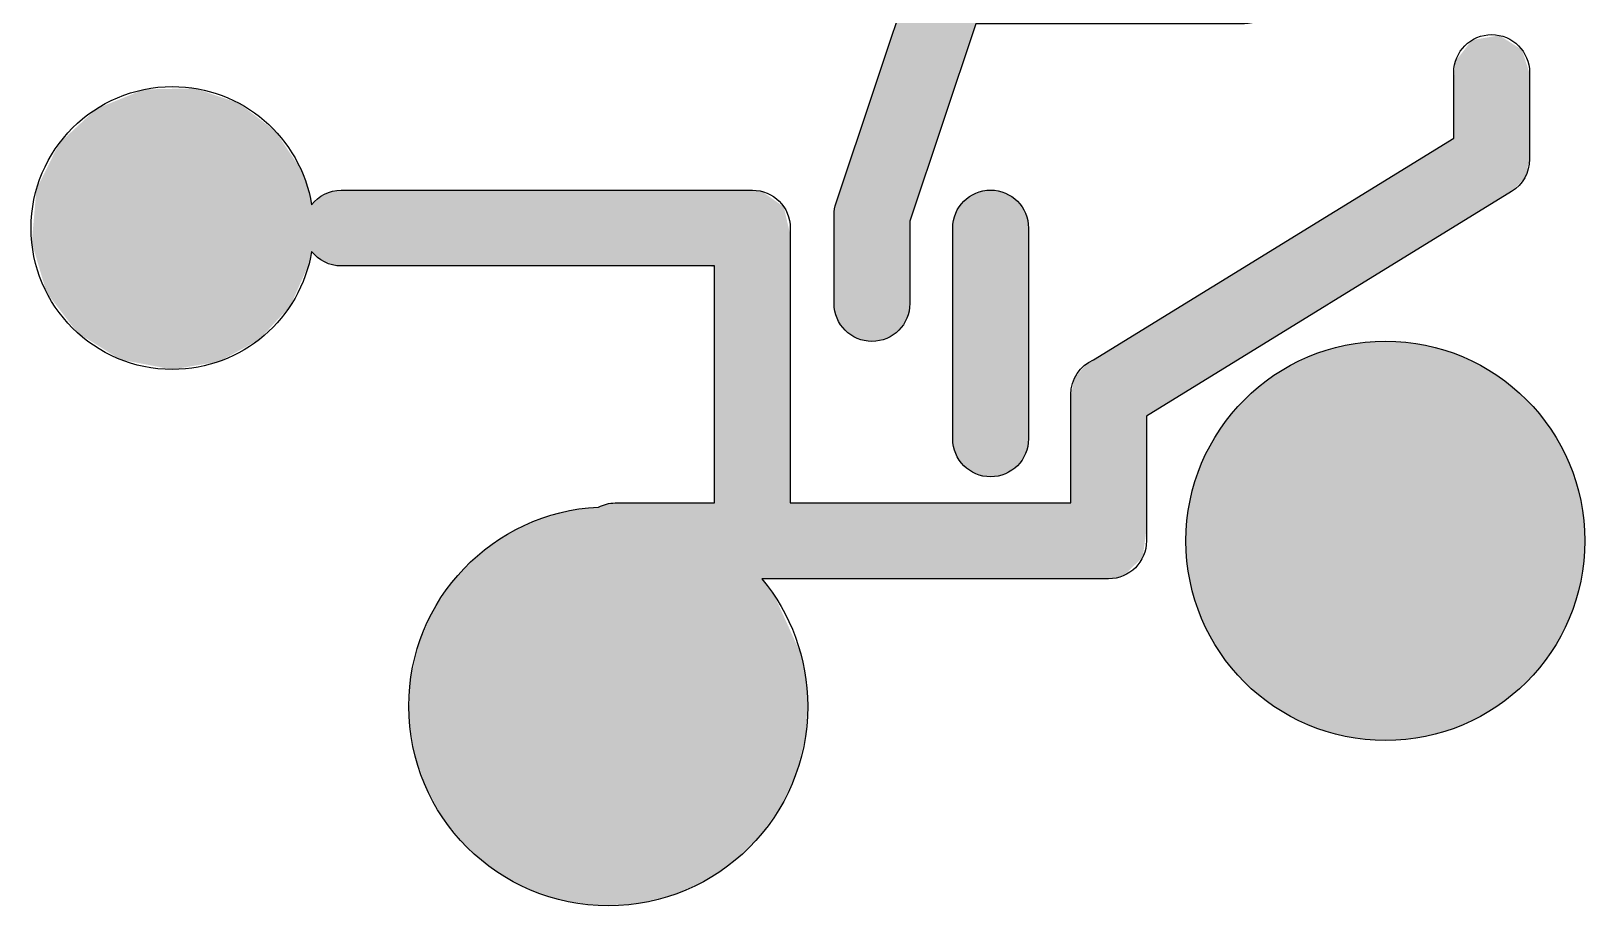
# Model space of a CAD drawing. Extents: x 127.6 to 169.6, y -127.5 to -82.3.
# Drawn here: x 128.6 to 169.62, y -127.47 to -104.39 of the extents above; entities that cross this region are included whole.
import ezdxf

# ---------------------------------------------------------------- set-up
doc = ezdxf.new("R2010")
doc.units = 0
doc.layers.add('LAYER_1', color=7, linetype='CONTINUOUS')

# ---------------------------------------------------------------- blocks, each defined once
blk = doc.blocks.new('*U2')
at = {"layer": 'LAYER_1', "color": 40}
for points in [[(163.294, -122.998), (162.789, -112.809), (163.294, -112.679)], [(163.817, -123.077), (163.294, -112.679), (163.817, -112.599)], [(163.294, -122.998), (163.294, -112.679), (163.817, -123.077)], [(164.355, -123.105), (163.817, -112.599), (164.355, -112.572)], [(163.817, -123.077), (163.817, -112.599), (164.355, -123.105)], [(164.355, -123.105), (164.355, -112.572), (164.894, -123.077)], [(164.894, -123.077), (164.355, -112.572), (164.894, -112.599)], [(164.894, -123.077), (164.894, -112.599), (165.416, -122.998)], [(165.416, -122.998), (164.894, -112.599), (165.416, -112.679)], [(165.416, -122.998), (165.416, -112.679), (165.921, -122.868)], [(165.921, -122.868), (165.416, -112.679), (165.921, -112.809)], [(161.845, -122.469), (161.411, -113.472), (161.845, -113.208)], [(162.305, -122.691), (161.845, -113.208), (162.305, -112.986)], [(161.845, -122.469), (161.845, -113.208), (162.305, -122.691)], [(162.789, -122.868), (162.305, -112.986), (162.789, -112.809)], [(162.305, -122.691), (162.305, -112.986), (162.789, -122.868)], [(162.789, -122.868), (162.789, -112.809), (163.294, -122.998)], [(165.921, -122.868), (165.921, -112.809), (166.405, -122.691)], [(166.405, -122.691), (165.921, -112.809), (166.405, -112.986)], [(166.405, -122.691), (166.405, -112.986), (166.865, -122.469)], [(166.865, -122.469), (166.405, -112.986), (166.865, -113.208)], [(166.865, -122.469), (166.865, -113.208), (167.3, -122.205)], [(167.3, -122.205), (166.865, -113.208), (167.3, -113.472)], [(161.411, -122.205), (161.005, -113.775), (161.411, -113.472)], [(161.411, -122.205), (161.411, -113.472), (161.845, -122.469)], [(167.3, -122.205), (167.3, -113.472), (167.705, -121.902)], [(167.705, -121.902), (167.3, -113.472), (167.705, -113.775)], [(161.005, -121.902), (160.631, -114.115), (161.005, -113.775)], [(161.005, -121.902), (161.005, -113.775), (161.411, -122.205)], [(167.705, -121.902), (167.705, -113.775), (168.079, -121.562)], [(168.079, -121.562), (167.705, -113.775), (168.079, -114.115)], [(160.631, -121.562), (160.291, -114.489), (160.631, -114.115)], [(160.631, -121.562), (160.631, -114.115), (161.005, -121.902)], [(168.079, -121.562), (168.079, -114.115), (168.419, -121.188)], [(168.419, -121.188), (168.079, -114.115), (168.419, -114.489)], [(160.291, -121.188), (159.988, -114.894), (160.291, -114.489)], [(160.291, -121.188), (160.291, -114.489), (160.631, -121.562)], [(168.419, -121.188), (168.419, -114.489), (168.722, -120.783)], [(168.722, -120.783), (168.419, -114.489), (168.722, -114.894)], [(159.988, -120.783), (159.724, -115.328), (159.988, -114.894)], [(159.988, -120.783), (159.988, -114.894), (160.291, -121.188)], [(168.722, -120.783), (168.722, -114.894), (168.986, -120.349)], [(168.986, -120.349), (168.722, -114.894), (168.986, -115.328)], [(159.724, -120.349), (159.503, -115.789), (159.724, -115.328)], [(159.724, -120.349), (159.724, -115.328), (159.988, -120.783)], [(168.986, -120.349), (168.986, -115.328), (169.207, -119.888)], [(169.207, -119.888), (168.986, -115.328), (169.207, -115.789)], [(159.503, -119.888), (159.326, -116.272), (159.503, -115.789)], [(159.503, -119.888), (159.503, -115.789), (159.724, -120.349)], [(169.207, -119.888), (169.207, -115.789), (169.385, -119.404)], [(169.385, -119.404), (169.207, -115.789), (169.385, -116.272)], [(159.326, -119.404), (159.196, -116.777), (159.326, -116.272)], [(159.326, -119.404), (159.326, -116.272), (159.503, -119.888)], [(169.385, -119.404), (169.385, -116.272), (169.514, -118.9)], [(169.514, -118.9), (169.385, -116.272), (169.514, -116.777)], [(159.196, -118.9), (159.116, -117.3), (159.196, -116.777)], [(159.196, -118.9), (159.196, -116.777), (159.326, -119.404)], [(169.514, -118.9), (169.514, -116.777), (169.594, -118.377)], [(169.594, -118.377), (169.514, -116.777), (169.594, -117.3)], [(159.116, -118.377), (159.089, -117.838), (159.116, -117.3)], [(159.116, -118.377), (159.116, -117.3), (159.196, -118.9)], [(169.594, -118.377), (169.594, -117.3), (169.621, -117.838)]]:
    blk.add_solid(points, dxfattribs=at)
blk = doc.blocks.new('*U4')
at = {"layer": 'LAYER_1', "color": 40}
for points in [[(153.464, -104.422), (153.333, -96.831), (153.464, -96.752)], [(153.517, -104.263), (153.464, -96.752), (153.517, -96.721)], [(153.464, -104.422), (153.464, -96.752), (153.517, -104.263)], [(153.533, -104.217), (153.517, -96.721), (153.533, -96.717)], [(153.517, -104.263), (153.517, -96.721), (153.533, -104.217)], [(153.6, -104.198), (153.533, -96.717), (153.6, -96.699)], [(153.533, -104.217), (153.533, -96.717), (153.6, -104.198)], [(153.792, -104.198), (153.6, -96.699), (153.792, -96.649)], [(153.6, -104.198), (153.6, -96.699), (153.792, -104.198)], [(153.792, -104.198), (153.792, -96.649), (153.941, -104.198)], [(153.941, -104.198), (153.792, -96.649), (153.941, -96.653)], [(153.941, -104.198), (153.941, -96.653), (154.084, -104.198)], [(154.084, -104.198), (153.941, -96.653), (154.084, -96.658)], [(154.084, -104.198), (154.084, -96.658), (154.209, -104.198)], [(154.209, -104.198), (154.084, -96.658), (154.209, -96.699)], [(154.209, -102.194), (154.209, -96.699), (154.232, -102.125)], [(154.232, -102.125), (154.209, -96.699), (154.232, -96.707)], [(154.232, -102.125), (154.232, -96.707), (154.269, -102.016)], [(154.269, -102.016), (154.232, -96.707), (154.269, -96.719)], [(154.269, -102.016), (154.269, -96.719), (154.345, -101.788)], [(154.345, -101.788), (154.269, -96.719), (154.345, -96.744)], [(154.345, -101.788), (154.345, -96.744), (154.351, -101.77)], [(154.351, -101.77), (154.345, -96.744), (154.351, -96.746)], [(154.351, -101.77), (154.351, -96.746), (154.525, -101.249)], [(154.525, -101.249), (154.351, -96.746), (154.525, -96.865)], [(160.254, -104.198), (160.015, -96.855), (160.254, -96.716)], [(160.271, -104.198), (160.254, -96.716), (160.271, -96.712)], [(160.254, -104.198), (160.254, -96.716), (160.271, -104.198)], [(160.53, -104.198), (160.271, -96.712), (160.53, -96.647)], [(160.271, -104.198), (160.271, -96.712), (160.53, -104.198)], [(160.587, -104.198), (160.53, -96.647), (160.587, -96.645)], [(160.53, -104.198), (160.53, -96.647), (160.587, -104.198)], [(160.647, -104.193), (160.587, -96.645), (160.647, -96.642)], [(160.587, -104.198), (160.587, -96.645), (160.647, -104.193)], [(160.647, -104.193), (160.647, -96.642), (160.846, -104.175)], [(160.846, -104.175), (160.647, -96.642), (160.846, -96.642)], [(160.846, -104.175), (160.846, -96.642), (160.88, -104.163)], [(160.88, -104.163), (160.846, -96.642), (160.88, -96.642)], [(160.88, -104.163), (160.88, -96.642), (161.109, -104.077)], [(161.109, -104.077), (160.88, -96.642), (161.109, -96.642)], [(161.109, -104.077), (161.109, -96.642), (161.331, -103.914)], [(161.331, -103.914), (161.109, -96.642), (161.331, -96.642)], [(161.331, -103.914), (161.331, -96.642), (161.356, -103.882)], [(161.356, -103.882), (161.331, -96.642), (161.356, -96.642)], [(161.356, -103.882), (161.356, -96.642), (161.5, -103.696)], [(161.5, -103.696), (161.356, -96.642), (161.5, -96.642)], [(161.5, -103.696), (161.5, -96.642), (161.604, -103.436)], [(161.604, -103.436), (161.5, -96.642), (161.604, -96.642)], [(161.604, -103.436), (161.604, -96.642), (161.632, -103.185)], [(161.632, -103.185), (161.604, -96.642), (161.632, -96.642)], [(161.632, -98.706), (161.632, -96.642), (161.639, -98.642)], [(161.639, -98.642), (161.632, -96.642), (161.639, -96.642)], [(161.639, -98.642), (161.639, -96.642), (161.816, -98.642)], [(161.816, -98.642), (161.639, -96.642), (161.816, -96.642)], [(161.816, -98.642), (161.816, -96.642), (162.016, -98.642)], [(162.016, -98.642), (161.816, -96.642), (162.016, -96.642)], [(162.016, -98.642), (162.016, -96.642), (162.203, -98.642)], [(162.203, -98.642), (162.016, -96.642), (162.203, -96.642)], [(162.203, -98.642), (162.203, -96.642), (162.751, -98.642)], [(162.751, -98.642), (162.203, -96.642), (162.751, -96.642)], [(162.751, -98.642), (162.751, -96.642), (163.666, -98.642)], [(163.666, -98.642), (162.751, -96.642), (163.666, -96.642)], [(163.666, -98.642), (163.666, -96.642), (164.137, -98.642)], [(164.137, -98.642), (163.666, -96.642), (164.137, -96.642)], [(164.137, -98.642), (164.137, -96.642), (165.375, -98.642)], [(165.375, -98.642), (164.137, -96.642), (165.375, -96.642)], [(165.375, -98.642), (165.375, -96.642), (165.59, -98.642)], [(165.59, -98.642), (165.375, -96.642), (165.59, -96.642)], [(165.59, -98.642), (165.59, -96.642), (166.11, -98.642)], [(166.11, -98.642), (165.59, -96.642), (166.11, -96.642)], [(166.11, -98.642), (166.11, -96.642), (166.221, -98.642)], [(166.221, -98.642), (166.11, -96.642), (166.221, -96.642)], [(166.221, -98.642), (166.221, -96.642), (166.689, -98.642)], [(166.689, -98.642), (166.221, -96.642), (166.689, -96.642)], [(166.689, -98.642), (166.689, -96.642), (166.725, -98.642)], [(166.725, -98.642), (166.689, -96.642), (166.725, -96.642)], [(166.725, -98.642), (166.725, -96.642), (167.053, -98.642)], [(167.053, -98.642), (166.725, -96.642), (167.053, -96.642)], [(167.053, -98.642), (167.053, -96.642), (167.056, -98.642)], [(167.056, -98.642), (167.053, -96.642), (167.056, -96.642)], [(167.056, -98.642), (167.056, -96.642), (167.172, -98.642)], [(167.172, -98.642), (167.056, -96.642), (167.172, -96.642)], [(167.172, -98.642), (167.172, -96.642), (167.185, -98.64)], [(167.185, -98.64), (167.172, -96.642), (167.185, -96.642)], [(167.185, -98.64), (167.185, -96.642), (167.456, -98.597)], [(167.456, -98.597), (167.185, -96.642), (167.456, -96.689)], [(167.456, -98.597), (167.456, -96.689), (167.468, -98.591)], [(167.468, -98.591), (167.456, -96.689), (167.468, -96.691)], [(167.468, -98.591), (167.468, -96.691), (167.708, -98.478)], [(167.708, -98.478), (167.468, -96.691), (167.708, -96.808)], [(167.708, -98.478), (167.708, -96.808), (167.718, -98.469)], [(167.718, -98.469), (167.708, -96.808), (167.718, -96.813)], [(153.091, -105.538), (152.963, -97.31), (153.091, -97.063)], [(153.153, -105.353), (153.091, -97.063), (153.153, -96.998)], [(153.091, -105.538), (153.091, -97.063), (153.153, -105.353)], [(153.28, -104.973), (153.153, -96.998), (153.28, -96.863)], [(153.153, -105.353), (153.153, -96.998), (153.28, -104.973)], [(153.333, -104.816), (153.28, -96.863), (153.333, -96.831)], [(153.28, -104.973), (153.28, -96.863), (153.333, -104.816)], [(153.333, -104.816), (153.333, -96.831), (153.464, -104.422)], [(154.525, -101.249), (154.525, -96.865), (154.547, -101.184)], [(154.547, -101.184), (154.525, -96.865), (154.547, -96.88)], [(154.547, -101.184), (154.547, -96.88), (154.579, -101.089)], [(154.579, -101.089), (154.547, -96.88), (154.579, -96.902)], [(154.579, -101.089), (154.579, -96.902), (154.678, -100.792)], [(154.678, -100.792), (154.579, -96.902), (154.678, -97.021)], [(154.678, -100.792), (154.678, -97.021), (154.755, -100.561)], [(154.755, -100.561), (154.678, -97.021), (154.755, -97.113)], [(154.755, -100.561), (154.755, -97.113), (154.808, -100.402)], [(154.808, -100.402), (154.755, -97.113), (154.808, -97.233)], [(159.824, -104.198), (159.705, -97.276), (159.824, -97.053)], [(160.015, -104.198), (159.824, -97.053), (160.015, -96.855)], [(159.824, -104.198), (159.824, -97.053), (160.015, -104.198)], [(160.015, -104.198), (160.015, -96.855), (160.254, -104.198)], [(167.718, -98.469), (167.718, -96.813), (167.915, -98.296)], [(167.915, -98.296), (167.718, -96.813), (167.915, -96.99)], [(167.915, -98.296), (167.915, -96.99), (167.923, -98.284)], [(167.923, -98.284), (167.915, -96.99), (167.923, -96.997)], [(167.923, -98.284), (167.923, -96.997), (168.065, -98.064)], [(168.065, -98.064), (167.923, -96.997), (168.065, -97.222)], [(152.908, -106.085), (152.907, -97.769), (152.908, -97.59)], [(152.963, -105.92), (152.908, -97.59), (152.963, -97.31)], [(152.908, -106.085), (152.908, -97.59), (152.963, -105.92)], [(152.963, -105.92), (152.963, -97.31), (153.091, -105.538)], [(154.808, -100.402), (154.808, -97.233), (154.845, -100.294)], [(154.845, -100.294), (154.808, -97.233), (154.845, -97.315)], [(154.845, -100.294), (154.845, -97.315), (154.857, -100.258)], [(154.857, -100.258), (154.845, -97.315), (154.857, -97.341)], [(154.857, -100.258), (154.857, -97.341), (154.869, -100.213)], [(154.869, -100.213), (154.857, -97.341), (154.869, -97.368)], [(154.869, -100.213), (154.869, -97.368), (154.886, -100.146)], [(154.886, -100.146), (154.869, -97.368), (154.886, -97.595)], [(154.886, -100.146), (154.886, -97.595), (154.906, -99.889)], [(154.906, -99.889), (154.886, -97.595), (154.906, -97.855)], [(159.634, -104.198), (159.632, -97.676), (159.634, -97.578)], [(159.693, -104.198), (159.634, -97.578), (159.693, -97.298)], [(159.634, -104.198), (159.634, -97.578), (159.693, -104.198)], [(159.705, -104.198), (159.693, -97.298), (159.705, -97.276)], [(159.693, -104.198), (159.693, -97.298), (159.705, -104.198)], [(159.705, -104.198), (159.705, -97.276), (159.824, -104.198)], [(168.065, -98.064), (168.065, -97.222), (168.07, -98.048)], [(168.07, -98.048), (168.065, -97.222), (168.07, -97.23)], [(168.07, -98.048), (168.07, -97.23), (168.147, -97.794)], [(168.147, -97.794), (168.07, -97.23), (168.147, -97.496)], [(168.147, -97.794), (168.147, -97.496), (168.149, -97.502)], [(152.907, -106.089), (152.907, -97.769), (152.908, -106.085)], [(159.632, -104.198), (159.632, -97.676), (159.634, -104.198)], [(152.907, -106.089), (152.887, -99.842), (152.907, -99.68)], [(152.834, -106.306), (152.751, -100.249), (152.834, -100)], [(152.887, -106.148), (152.834, -100), (152.887, -99.842)], [(152.834, -106.306), (152.834, -100), (152.887, -106.148)], [(152.887, -106.148), (152.887, -99.842), (152.907, -106.089)], [(152.71, -106.678), (152.641, -100.578), (152.71, -100.372)], [(152.751, -106.555), (152.71, -100.372), (152.751, -100.249)], [(152.71, -106.678), (152.71, -100.372), (152.751, -106.555)], [(152.751, -106.555), (152.751, -100.249), (152.834, -106.306)], [(152.641, -106.884), (152.507, -100.978), (152.641, -100.578)], [(152.641, -106.884), (152.641, -100.578), (152.71, -106.678)], [(152.507, -107.284), (152.256, -101.729), (152.507, -100.978)], [(152.507, -107.284), (152.507, -100.978), (152.641, -106.884)], [(152.256, -108.035), (152.182, -101.949), (152.256, -101.729)], [(152.256, -108.035), (152.256, -101.729), (152.507, -107.284)], [(152.182, -108.255), (152.063, -102.306), (152.182, -101.949)], [(152.182, -108.255), (152.182, -101.949), (152.256, -108.035)], [(152.063, -108.612), (151.913, -102.755), (152.063, -102.306)], [(152.063, -108.612), (152.063, -102.306), (152.182, -108.255)], [(154.209, -104.198), (154.209, -102.194), (154.232, -104.198)], [(154.232, -104.198), (154.209, -102.194), (154.232, -102.196)], [(154.232, -104.198), (154.232, -102.196), (154.269, -104.198)], [(154.269, -104.198), (154.232, -102.196), (154.269, -102.198)], [(154.269, -104.198), (154.269, -102.198), (154.345, -104.198)], [(154.345, -104.198), (154.269, -102.198), (154.345, -102.198)], [(154.345, -104.198), (154.345, -102.198), (154.351, -104.198)], [(154.351, -104.198), (154.345, -102.198), (154.351, -102.198)], [(154.351, -104.198), (154.351, -102.198), (154.525, -104.198)], [(154.525, -104.198), (154.351, -102.198), (154.525, -102.198)], [(154.525, -104.198), (154.525, -102.198), (154.547, -104.198)], [(154.547, -104.198), (154.525, -102.198), (154.547, -102.198)], [(154.547, -104.198), (154.547, -102.198), (154.579, -104.198)], [(154.579, -104.198), (154.547, -102.198), (154.579, -102.198)], [(154.579, -104.198), (154.579, -102.198), (154.678, -104.198)], [(154.678, -104.198), (154.579, -102.198), (154.678, -102.198)], [(154.678, -104.198), (154.678, -102.198), (154.755, -104.198)], [(154.755, -104.198), (154.678, -102.198), (154.755, -102.198)], [(154.755, -104.198), (154.755, -102.198), (154.808, -104.198)], [(154.808, -104.198), (154.755, -102.198), (154.808, -102.198)], [(154.808, -104.198), (154.808, -102.198), (154.845, -104.198)], [(154.845, -104.198), (154.808, -102.198), (154.845, -102.198)], [(154.845, -104.198), (154.845, -102.198), (154.857, -104.198)], [(154.857, -104.198), (154.845, -102.198), (154.857, -102.198)], [(154.857, -104.198), (154.857, -102.198), (154.869, -104.198)], [(154.869, -104.198), (154.857, -102.198), (154.869, -102.198)], [(154.869, -104.198), (154.869, -102.198), (154.886, -104.198)], [(154.886, -104.198), (154.869, -102.198), (154.886, -102.198)], [(154.886, -104.198), (154.886, -102.198), (154.906, -104.198)], [(154.906, -104.198), (154.886, -102.198), (154.906, -102.198)], [(154.906, -104.198), (154.906, -102.198), (155.008, -104.198)], [(155.008, -104.198), (154.906, -102.198), (155.008, -102.198)], [(155.008, -104.198), (155.008, -102.198), (155.292, -104.198)], [(155.292, -104.198), (155.008, -102.198), (155.292, -102.198)], [(155.292, -104.198), (155.292, -102.198), (155.605, -104.198)], [(155.605, -104.198), (155.292, -102.198), (155.605, -102.198)], [(155.605, -104.198), (155.605, -102.198), (156.18, -104.198)], [(156.18, -104.198), (155.605, -102.198), (156.18, -102.198)], [(156.18, -104.198), (156.18, -102.198), (156.29, -104.198)], [(156.29, -104.198), (156.18, -102.198), (156.29, -102.198)], [(156.29, -104.198), (156.29, -102.198), (157.735, -104.198)], [(157.735, -104.198), (156.29, -102.198), (157.735, -102.198)], [(157.735, -104.198), (157.735, -102.198), (158.072, -104.198)], [(158.072, -104.198), (157.735, -102.198), (158.072, -102.198)], [(158.072, -104.198), (158.072, -102.198), (158.402, -104.198)], [(158.402, -104.198), (158.072, -102.198), (158.402, -102.198)], [(158.402, -104.198), (158.402, -102.198), (158.951, -104.198)], [(158.951, -104.198), (158.402, -102.198), (158.951, -102.198)], [(158.951, -104.198), (158.951, -102.198), (158.967, -104.198)], [(158.967, -104.198), (158.951, -102.198), (158.967, -102.198)], [(158.967, -104.198), (158.967, -102.198), (159.385, -104.198)], [(159.385, -104.198), (158.967, -102.198), (159.385, -102.198)], [(159.385, -104.198), (159.385, -102.198), (159.608, -104.198)], [(159.608, -104.198), (159.385, -102.198), (159.608, -102.198)], [(159.632, -104.198), (159.608, -102.198), (159.632, -102.164)], [(159.608, -104.198), (159.608, -102.198), (159.632, -104.198)], [(151.913, -109.061), (151.821, -103.03), (151.913, -102.755)], [(151.913, -109.061), (151.913, -102.755), (152.063, -108.612)], [(151.785, -111.741), (151.7, -103.391), (151.785, -103.137)], [(151.798, -111.596), (151.785, -103.137), (151.798, -103.097)], [(151.785, -111.741), (151.785, -103.137), (151.798, -111.596)], [(151.799, -111.539), (151.798, -103.097), (151.799, -103.096)], [(151.798, -111.596), (151.798, -103.097), (151.799, -111.539)], [(151.803, -109.391), (151.799, -103.096), (151.803, -103.083)], [(151.799, -109.406), (151.799, -103.096), (151.803, -109.391)], [(151.821, -109.336), (151.803, -103.083), (151.821, -103.03)], [(151.803, -109.391), (151.803, -103.083), (151.821, -109.336)], [(151.821, -109.336), (151.821, -103.03), (151.913, -109.061)], [(151.7, -112.01), (151.547, -103.849), (151.7, -103.391)], [(151.7, -112.01), (151.7, -103.391), (151.785, -111.741)], [(151.547, -112.24), (151.338, -104.475), (151.547, -103.849)], [(151.547, -112.24), (151.547, -103.849), (151.7, -112.01)], [(151.338, -112.419), (151.084, -105.232), (151.338, -104.475)], [(151.338, -112.419), (151.338, -104.475), (151.547, -112.24)], [(151.084, -112.535), (150.988, -105.519), (151.084, -105.232)], [(151.084, -112.535), (151.084, -105.232), (151.338, -112.419)], [(150.988, -112.549), (150.799, -106.086), (150.988, -105.519)], [(150.988, -112.549), (150.988, -105.519), (151.084, -112.535)], [(150.799, -112.577), (150.606, -106.663), (150.799, -106.086)], [(150.799, -112.577), (150.799, -106.086), (150.988, -112.549)], [(150.513, -112.535), (150.275, -107.652), (150.513, -106.94)], [(150.606, -112.549), (150.513, -106.94), (150.606, -106.663)], [(150.513, -112.535), (150.513, -106.94), (150.606, -112.549)], [(150.606, -112.549), (150.606, -106.663), (150.799, -112.577)], [(150.26, -112.419), (150.051, -108.324), (150.26, -107.698)], [(150.275, -112.426), (150.26, -107.698), (150.275, -107.652)], [(150.26, -112.419), (150.26, -107.698), (150.275, -112.426)], [(150.275, -112.426), (150.275, -107.652), (150.513, -112.535)], [(149.935, -112.067), (149.897, -108.782), (149.935, -108.668)], [(150.023, -112.199), (149.935, -108.668), (150.023, -108.405)], [(149.935, -112.067), (149.935, -108.668), (150.023, -112.199)], [(150.051, -112.24), (150.023, -108.405), (150.051, -108.324)], [(150.023, -112.199), (150.023, -108.405), (150.051, -112.24)], [(150.051, -112.24), (150.051, -108.324), (150.26, -112.419)], [(149.812, -111.741), (149.8, -109.189), (149.812, -109.116)], [(149.838, -111.823), (149.812, -109.116), (149.838, -108.961)], [(149.812, -111.741), (149.812, -109.116), (149.838, -111.823)], [(149.847, -111.85), (149.838, -108.961), (149.847, -108.933)], [(149.838, -111.823), (149.838, -108.961), (149.847, -111.85)], [(149.877, -111.945), (149.847, -108.933), (149.877, -108.843)], [(149.847, -111.85), (149.847, -108.933), (149.877, -111.945)], [(149.897, -112.01), (149.877, -108.843), (149.897, -108.782)], [(149.877, -111.945), (149.877, -108.843), (149.897, -112.01)], [(149.897, -112.01), (149.897, -108.782), (149.935, -112.067)], [(149.8, -111.608), (149.799, -109.235), (149.8, -109.189)], [(149.799, -111.596), (149.799, -109.243), (149.799, -109.235)], [(149.799, -111.596), (149.799, -109.235), (149.8, -111.608)], [(149.799, -111.536), (149.799, -109.243), (149.799, -111.596)], [(149.8, -111.608), (149.8, -109.189), (149.812, -111.741)]]:
    blk.add_solid(points, dxfattribs=at)
blk = doc.blocks.new('*U5')
at = {"layer": 'LAYER_1', "color": 40}
for points in [[(153.542, -116.06), (153.455, -108.718), (153.542, -108.665)], [(153.73, -116.128), (153.542, -108.665), (153.73, -108.617)], [(153.542, -116.06), (153.542, -108.665), (153.73, -116.128)], [(153.829, -116.133), (153.73, -108.617), (153.829, -108.592)], [(153.73, -116.128), (153.73, -108.617), (153.829, -116.133)], [(153.829, -116.133), (153.829, -108.592), (154.034, -116.143)], [(154.034, -116.143), (153.829, -108.592), (154.034, -108.602)], [(154.034, -116.143), (154.034, -108.602), (154.133, -116.118)], [(154.133, -116.118), (154.034, -108.602), (154.133, -108.607)], [(154.133, -116.118), (154.133, -108.607), (154.321, -116.07)], [(154.321, -116.07), (154.133, -108.607), (154.321, -108.675)], [(154.321, -116.07), (154.321, -108.675), (154.408, -116.017)], [(154.408, -116.017), (154.321, -108.675), (154.408, -108.707)], [(153.102, -115.692), (153.052, -109.132), (153.102, -109.027)], [(153.224, -115.856), (153.102, -109.027), (153.224, -108.893)], [(153.102, -115.692), (153.102, -109.027), (153.224, -115.856)], [(153.295, -115.909), (153.224, -108.893), (153.295, -108.815)], [(153.224, -115.856), (153.224, -108.893), (153.295, -115.909)], [(153.455, -116.028), (153.295, -108.815), (153.455, -108.718)], [(153.295, -115.909), (153.295, -108.815), (153.455, -116.028)], [(153.455, -116.028), (153.455, -108.718), (153.542, -116.06)], [(154.408, -116.017), (154.408, -108.707), (154.567, -115.92)], [(154.567, -115.92), (154.408, -108.707), (154.567, -108.826)], [(154.567, -115.92), (154.567, -108.826), (154.638, -115.842)], [(154.638, -115.842), (154.567, -108.826), (154.638, -108.879)], [(154.638, -115.842), (154.638, -108.879), (154.761, -115.708)], [(154.761, -115.708), (154.638, -108.879), (154.761, -109.043)], [(154.761, -115.708), (154.761, -109.043), (154.811, -115.603)], [(154.811, -115.603), (154.761, -109.043), (154.811, -109.11)], [(154.811, -115.603), (154.811, -109.11), (154.886, -115.446)], [(154.886, -115.446), (154.811, -109.11), (154.886, -109.317)], [(152.952, -115.35), (152.933, -109.578), (152.952, -109.452)], [(152.976, -115.418), (152.952, -109.452), (152.976, -109.289)], [(152.952, -115.35), (152.952, -109.452), (152.976, -115.418)], [(153.052, -115.625), (152.976, -109.289), (153.052, -109.132)], [(152.976, -115.418), (152.976, -109.289), (153.052, -115.625)], [(153.052, -115.625), (153.052, -109.132), (153.102, -115.692)], [(154.886, -115.446), (154.886, -109.317), (154.911, -115.283)], [(154.911, -115.283), (154.886, -109.317), (154.911, -109.385)], [(154.911, -115.283), (154.911, -109.385), (154.93, -115.157)], [(154.93, -115.157), (154.911, -109.385), (154.93, -109.535)], [(152.933, -115.2), (152.931, -109.586), (152.933, -109.578)], [(152.931, -115.086), (152.931, -109.586), (152.933, -115.2)], [(152.933, -115.2), (152.933, -109.578), (152.952, -115.35)], [(154.93, -115.157), (154.93, -109.535), (154.931, -115.149)], [(154.931, -115.149), (154.93, -109.535), (154.931, -109.649)]]:
    blk.add_solid(points, dxfattribs=at)
blk = doc.blocks.new('*U7')
at = {"layer": 'LAYER_1', "color": 40}
for points in [[(166.926, -109.09), (166.64, -104.629), (166.926, -104.58)], [(167.34, -108.836), (166.926, -104.58), (167.34, -104.508)], [(166.926, -109.09), (166.926, -104.58), (167.34, -108.836)], [(167.36, -108.824), (167.34, -104.508), (167.36, -104.505)], [(167.34, -108.836), (167.34, -104.508), (167.36, -108.824)], [(167.36, -108.824), (167.36, -104.505), (167.599, -108.677)], [(167.599, -108.677), (167.36, -104.505), (167.599, -104.657)], [(166.64, -109.266), (166.204, -105.187), (166.64, -104.629)], [(166.64, -109.266), (166.64, -104.629), (166.926, -109.09)], [(167.599, -108.677), (167.599, -104.657), (167.737, -108.59)], [(167.737, -108.59), (167.599, -104.657), (167.737, -104.744)], [(167.737, -108.59), (167.737, -104.744), (167.96, -108.333)], [(167.96, -108.333), (167.737, -104.744), (167.96, -104.886)], [(167.96, -108.333), (167.96, -104.886), (168.047, -108.234)], [(168.047, -108.234), (167.96, -104.886), (168.047, -105.158)], [(166.204, -109.535), (166.159, -105.818), (166.204, -105.187)], [(166.204, -109.535), (166.204, -105.187), (166.64, -109.266)], [(168.047, -108.234), (168.047, -105.158), (168.159, -107.774)], [(168.159, -107.774), (168.047, -105.158), (168.159, -105.51)], [(166.159, -109.562), (166.159, -105.818), (166.204, -109.535)], [(130.963, -113.059), (130.32, -106.443), (130.963, -106.182)], [(131.579, -113.175), (130.963, -106.182), (131.579, -105.931)], [(130.963, -113.059), (130.963, -106.182), (131.579, -113.175)], [(132.331, -113.317), (131.579, -105.931), (132.331, -105.915)], [(131.579, -113.175), (131.579, -105.931), (132.331, -113.317)], [(132.926, -113.216), (132.331, -105.915), (132.926, -105.903)], [(132.331, -113.317), (132.331, -105.915), (132.926, -113.216)], [(132.926, -113.216), (132.926, -105.903), (133.567, -113.107)], [(133.567, -113.107), (132.926, -105.903), (133.567, -106.119)], [(133.567, -113.107), (133.567, -106.119), (134.089, -112.821)], [(134.089, -112.821), (133.567, -106.119), (134.089, -106.296)], [(130.32, -112.658), (129.822, -106.906), (130.32, -106.443)], [(130.32, -112.658), (130.32, -106.443), (130.963, -113.059)], [(134.089, -112.821), (134.089, -106.296), (134.628, -112.524)], [(134.628, -112.524), (134.089, -106.296), (134.628, -106.709)], [(129.822, -112.348), (129.341, -107.354), (129.822, -106.906)], [(129.822, -112.348), (129.822, -106.906), (130.32, -112.658)], [(134.628, -112.524), (134.628, -106.709), (135.043, -112.073)], [(135.043, -112.073), (134.628, -106.709), (135.043, -107.028)], [(135.043, -112.073), (135.043, -107.028), (135.442, -111.641)], [(135.442, -111.641), (135.043, -107.028), (135.442, -107.619)], [(129.341, -111.72), (129.008, -108.027), (129.341, -107.354)], [(129.341, -111.72), (129.341, -107.354), (129.822, -112.348)], [(165.884, -109.731), (165.732, -107.477), (165.884, -107.383)], [(166.108, -109.594), (165.884, -107.383), (166.108, -107.246)], [(165.884, -109.731), (165.884, -107.383), (166.108, -109.594)], [(166.159, -109.562), (166.108, -107.246), (166.159, -107.213)], [(166.108, -109.594), (166.108, -107.246), (166.159, -109.562)], [(135.442, -111.641), (135.442, -107.619), (135.717, -111.022)], [(135.717, -111.022), (135.442, -107.619), (135.717, -108.028)], [(165.732, -109.824), (164.992, -107.932), (165.732, -107.477)], [(165.732, -109.824), (165.732, -107.477), (165.884, -109.731)], [(129.008, -111.285), (128.741, -108.565), (129.008, -108.027)], [(129.008, -111.285), (129.008, -108.027), (129.341, -111.72)], [(135.717, -111.022), (135.717, -108.028), (135.927, -110.552)], [(135.927, -110.552), (135.717, -108.028), (135.927, -108.606)], [(164.992, -110.28), (164.204, -108.417), (164.992, -107.932)], [(164.992, -110.28), (164.992, -107.932), (165.732, -109.824)], [(128.741, -110.382), (128.619, -109.968), (128.741, -108.565)], [(128.741, -110.382), (128.741, -108.565), (129.008, -111.285)], [(135.927, -110.552), (135.927, -108.606), (135.937, -110.529)], [(135.937, -110.529), (135.927, -108.606), (135.937, -108.651)], [(135.937, -110.529), (135.937, -108.651), (135.996, -110.256)], [(135.996, -110.256), (135.937, -108.651), (135.996, -108.91)], [(136.559, -110.541), (136.274, -108.752), (136.559, -108.615)], [(136.672, -110.58), (136.559, -108.615), (136.672, -108.601)], [(136.559, -110.541), (136.559, -108.615), (136.672, -110.58)], [(136.775, -110.587), (136.672, -108.601), (136.775, -108.588)], [(136.672, -110.58), (136.672, -108.601), (136.775, -110.587)], [(136.775, -110.587), (136.775, -108.588), (136.782, -110.587)], [(136.782, -110.587), (136.775, -108.588), (136.782, -108.588)], [(136.782, -110.587), (136.782, -108.588), (136.848, -110.587)], [(136.848, -110.587), (136.782, -108.588), (136.848, -108.588)], [(136.848, -110.587), (136.848, -108.588), (136.863, -110.587)], [(136.863, -110.587), (136.848, -108.588), (136.863, -108.588)], [(136.863, -110.587), (136.863, -108.588), (137.103, -110.587)], [(137.103, -110.587), (136.863, -108.588), (137.103, -108.588)], [(137.103, -110.587), (137.103, -108.588), (137.117, -110.587)], [(137.117, -110.587), (137.103, -108.588), (137.117, -108.588)], [(137.117, -110.587), (137.117, -108.588), (138.078, -110.587)], [(138.078, -110.587), (137.117, -108.588), (138.078, -108.588)], [(138.078, -110.587), (138.078, -108.588), (138.12, -110.587)], [(138.12, -110.587), (138.078, -108.588), (138.12, -108.588)], [(138.12, -110.587), (138.12, -108.588), (138.578, -110.587)], [(138.578, -110.587), (138.12, -108.588), (138.578, -108.588)], [(138.578, -110.587), (138.578, -108.588), (138.619, -110.587)], [(138.619, -110.587), (138.578, -108.588), (138.619, -108.588)], [(138.619, -110.587), (138.619, -108.588), (138.721, -110.587)], [(138.721, -110.587), (138.619, -108.588), (138.721, -108.588)], [(138.721, -110.587), (138.721, -108.588), (138.832, -110.587)], [(138.832, -110.587), (138.721, -108.588), (138.832, -108.588)], [(138.832, -110.587), (138.832, -108.588), (139.037, -110.587)], [(139.037, -110.587), (138.832, -108.588), (139.037, -108.588)], [(139.037, -110.587), (139.037, -108.588), (139.2, -110.587)], [(139.2, -110.587), (139.037, -108.588), (139.2, -108.588)], [(139.2, -110.587), (139.2, -108.588), (139.482, -110.587)], [(139.482, -110.587), (139.2, -108.588), (139.482, -108.588)], [(139.482, -110.587), (139.482, -108.588), (139.506, -110.587)], [(139.506, -110.587), (139.482, -108.588), (139.506, -108.588)], [(139.506, -110.587), (139.506, -108.588), (139.641, -110.587)], [(139.641, -110.587), (139.506, -108.588), (139.641, -108.588)], [(139.641, -110.587), (139.641, -108.588), (139.707, -110.587)], [(139.707, -110.587), (139.641, -108.588), (139.707, -108.588)], [(139.707, -110.587), (139.707, -108.588), (140.114, -110.587)], [(140.114, -110.587), (139.707, -108.588), (140.114, -108.588)], [(140.114, -110.587), (140.114, -108.588), (140.338, -110.587)], [(140.338, -110.587), (140.114, -108.588), (140.338, -108.588)], [(140.338, -110.587), (140.338, -108.588), (140.841, -110.587)], [(140.841, -110.587), (140.338, -108.588), (140.841, -108.588)], [(140.841, -110.587), (140.841, -108.588), (141.076, -110.587)], [(141.076, -110.587), (140.841, -108.588), (141.076, -108.588)], [(141.076, -110.587), (141.076, -108.588), (141.455, -110.587)], [(141.455, -110.587), (141.076, -108.588), (141.455, -108.588)], [(141.455, -110.587), (141.455, -108.588), (141.67, -110.587)], [(141.67, -110.587), (141.455, -108.588), (141.67, -108.588)], [(141.67, -110.587), (141.67, -108.588), (141.905, -110.587)], [(141.905, -110.587), (141.67, -108.588), (141.905, -108.588)], [(141.905, -110.587), (141.905, -108.588), (142.585, -110.587)], [(142.585, -110.587), (141.905, -108.588), (142.585, -108.588)], [(142.585, -110.587), (142.585, -108.588), (142.81, -110.587)], [(142.81, -110.587), (142.585, -108.588), (142.81, -108.588)], [(142.81, -110.587), (142.81, -108.588), (142.861, -110.587)], [(142.861, -110.587), (142.81, -108.588), (142.861, -108.588)], [(142.861, -110.587), (142.861, -108.588), (143.286, -110.587)], [(143.286, -110.587), (142.861, -108.588), (143.286, -108.588)], [(143.286, -110.587), (143.286, -108.588), (143.529, -110.587)], [(143.529, -110.587), (143.286, -108.588), (143.529, -108.588)], [(143.529, -110.587), (143.529, -108.588), (143.567, -110.587)], [(143.567, -110.587), (143.529, -108.588), (143.567, -108.588)], [(143.567, -110.587), (143.567, -108.588), (143.587, -110.587)], [(143.587, -110.587), (143.567, -108.588), (143.587, -108.588)], [(143.587, -110.587), (143.587, -108.588), (143.635, -110.587)], [(143.635, -110.587), (143.587, -108.588), (143.635, -108.588)], [(143.635, -110.587), (143.635, -108.588), (143.735, -110.587)], [(143.735, -110.587), (143.635, -108.588), (143.735, -108.588)], [(143.735, -110.587), (143.735, -108.588), (143.947, -110.587)], [(143.947, -110.587), (143.735, -108.588), (143.947, -108.588)], [(143.947, -110.587), (143.947, -108.588), (144.067, -110.587)], [(144.067, -110.587), (143.947, -108.588), (144.067, -108.588)], [(144.067, -110.587), (144.067, -108.588), (144.455, -110.587)], [(144.455, -110.587), (144.067, -108.588), (144.455, -108.588)], [(144.455, -110.587), (144.455, -108.588), (144.574, -110.587)], [(144.574, -110.587), (144.455, -108.588), (144.574, -108.588)], [(144.574, -110.587), (144.574, -108.588), (144.629, -110.587)], [(144.629, -110.587), (144.574, -108.588), (144.629, -108.588)], [(144.629, -110.587), (144.629, -108.588), (145.125, -110.587)], [(145.125, -110.587), (144.629, -108.588), (145.125, -108.588)], [(145.125, -110.587), (145.125, -108.588), (145.527, -110.587)], [(145.527, -110.587), (145.125, -108.588), (145.527, -108.588)], [(145.527, -110.587), (145.527, -108.588), (145.733, -110.587)], [(145.733, -110.587), (145.527, -108.588), (145.733, -108.588)], [(145.733, -110.587), (145.733, -108.588), (146.321, -110.587)], [(146.321, -110.587), (145.733, -108.588), (146.321, -108.588)], [(146.321, -110.587), (146.321, -108.588), (146.403, -110.587)], [(146.403, -110.587), (146.321, -108.588), (146.403, -108.588)], [(146.403, -110.587), (146.403, -108.588), (146.503, -110.587)], [(146.503, -110.587), (146.403, -108.588), (146.503, -108.588)], [(146.503, -110.587), (146.503, -108.588), (146.562, -110.604)], [(146.562, -110.604), (146.503, -108.588), (146.562, -108.588)], [(146.562, -110.604), (146.562, -108.588), (146.566, -110.606)], [(146.566, -110.606), (146.562, -108.588), (146.566, -108.588)], [(146.566, -110.606), (146.566, -108.588), (146.642, -110.627)], [(146.642, -110.627), (146.566, -108.588), (146.642, -108.588)], [(146.642, -126.637), (146.642, -108.588), (147.089, -126.331)], [(147.089, -126.331), (146.642, -108.588), (147.089, -108.588)], [(147.089, -126.331), (147.089, -108.588), (147.187, -126.263)], [(147.187, -126.263), (147.089, -108.588), (147.187, -108.588)], [(147.187, -126.263), (147.187, -108.588), (147.453, -126.001)], [(147.453, -126.001), (147.187, -108.588), (147.453, -108.588)], [(147.453, -126.001), (147.453, -108.588), (147.861, -125.598)], [(147.861, -125.598), (147.453, -108.588), (147.861, -108.617)], [(147.861, -125.598), (147.861, -108.617), (147.892, -125.554)], [(147.892, -125.554), (147.861, -108.617), (147.892, -108.619)], [(147.892, -125.554), (147.892, -108.619), (147.901, -125.541)], [(147.901, -125.541), (147.892, -108.619), (147.901, -108.626)], [(147.901, -118.838), (147.901, -108.626), (147.978, -118.838)], [(147.978, -118.838), (147.901, -108.626), (147.978, -108.68)], [(147.978, -118.838), (147.978, -108.68), (148.05, -118.838)], [(148.05, -118.838), (147.978, -108.68), (148.05, -108.731)], [(164.204, -110.764), (163.659, -108.751), (164.204, -108.417)], [(164.204, -110.764), (164.204, -108.417), (164.992, -110.28)], [(135.996, -110.256), (135.996, -108.91), (136.003, -110.223)], [(136.003, -110.223), (135.996, -108.91), (136.003, -108.915)], [(136.003, -110.223), (136.003, -108.915), (136.033, -110.238)], [(136.033, -110.238), (136.003, -108.915), (136.033, -108.94)], [(136.038, -110.24), (136.033, -108.94), (136.038, -108.936)], [(136.033, -110.238), (136.033, -108.94), (136.038, -110.24)], [(136.11, -110.315), (136.038, -108.936), (136.11, -108.867)], [(136.038, -110.24), (136.038, -108.936), (136.11, -110.315)], [(136.183, -110.372), (136.11, -108.867), (136.183, -108.796)], [(136.11, -110.315), (136.11, -108.867), (136.183, -110.372)], [(136.274, -110.442), (136.183, -108.796), (136.274, -108.752)], [(136.183, -110.372), (136.183, -108.796), (136.274, -110.442)], [(136.274, -110.442), (136.274, -108.752), (136.559, -110.541)], [(148.05, -118.838), (148.05, -108.731), (148.223, -118.838)], [(148.223, -118.838), (148.05, -108.731), (148.223, -108.853)], [(148.223, -118.838), (148.223, -108.853), (148.406, -118.838)], [(148.406, -118.838), (148.223, -108.853), (148.406, -108.983)], [(148.406, -118.838), (148.406, -108.983), (148.471, -118.838)], [(148.471, -118.838), (148.406, -108.983), (148.471, -109.028)], [(148.471, -118.838), (148.471, -109.028), (148.642, -118.838)], [(148.642, -118.838), (148.471, -109.028), (148.642, -109.767)], [(163.659, -111.099), (162.069, -109.729), (163.659, -108.751)], [(163.659, -111.099), (163.659, -108.751), (164.204, -110.764)], [(162.069, -112.077), (160.885, -110.457), (162.069, -109.729)], [(162.069, -112.077), (162.069, -109.729), (163.659, -111.099)], [(160.885, -112.805), (159.468, -111.328), (160.885, -110.457)], [(160.885, -112.805), (160.885, -110.457), (162.069, -112.077)], [(159.468, -113.676), (158.852, -111.707), (159.468, -111.328)], [(159.468, -113.676), (159.468, -111.328), (160.885, -112.805)], [(158.46, -114.296), (158.168, -112.128), (158.46, -111.948)], [(158.852, -114.055), (158.46, -111.948), (158.852, -111.707)], [(158.46, -114.296), (158.46, -111.948), (158.852, -114.055)], [(158.852, -114.055), (158.852, -111.707), (159.468, -113.676)], [(157.947, -118.272), (157.592, -112.481), (157.947, -112.263)], [(158.046, -117.535), (157.947, -112.263), (158.046, -112.203)], [(157.947, -118.272), (157.947, -112.263), (158.046, -117.535)], [(158.048, -114.549), (158.046, -112.203), (158.048, -112.202)], [(158.046, -114.66), (158.046, -112.203), (158.048, -114.549)], [(158.168, -114.476), (158.048, -112.202), (158.168, -112.128)], [(158.048, -114.549), (158.048, -112.202), (158.168, -114.476)], [(158.168, -114.476), (158.168, -112.128), (158.46, -114.296)], [(157.072, -118.838), (156.811, -112.962), (157.072, -112.802)], [(157.13, -118.825), (157.072, -112.802), (157.13, -112.766)], [(157.072, -118.838), (157.072, -112.802), (157.13, -118.825)], [(157.435, -118.76), (157.13, -112.766), (157.435, -112.578)], [(157.13, -118.825), (157.13, -112.766), (157.435, -118.76)], [(157.592, -118.61), (157.435, -112.578), (157.592, -112.481)], [(157.435, -118.76), (157.435, -112.578), (157.592, -118.61)], [(157.592, -118.61), (157.592, -112.481), (157.947, -118.272)], [(156.488, -118.838), (156.143, -113.551), (156.488, -113.15)], [(156.782, -118.838), (156.488, -113.15), (156.782, -112.979)], [(156.488, -118.838), (156.488, -113.15), (156.782, -118.838)], [(156.811, -118.838), (156.782, -112.979), (156.811, -112.962)], [(156.782, -118.838), (156.782, -112.979), (156.811, -118.838)], [(156.811, -118.838), (156.811, -112.962), (157.072, -118.838)], [(156.143, -118.838), (156.046, -114.051), (156.143, -113.551)], [(156.143, -118.838), (156.143, -113.551), (156.488, -118.838)], [(156.046, -118.838), (156.046, -114.051), (156.143, -118.838)], [(143.735, -127.452), (143.635, -116.92), (143.735, -116.883)], [(143.947, -127.442), (143.735, -116.883), (143.947, -116.841)], [(143.735, -127.452), (143.735, -116.883), (143.947, -127.442)], [(144.067, -127.437), (143.947, -116.841), (144.067, -116.839)], [(143.947, -127.442), (143.947, -116.841), (144.067, -127.437)], [(144.067, -127.437), (144.067, -116.839), (144.455, -127.42)], [(144.455, -127.42), (144.067, -116.839), (144.455, -116.839)], [(144.455, -127.42), (144.455, -116.839), (144.574, -127.415)], [(144.574, -127.415), (144.455, -116.839), (144.574, -116.839)], [(144.574, -127.415), (144.574, -116.839), (144.629, -127.402)], [(144.629, -127.402), (144.574, -116.839), (144.629, -116.839)], [(144.629, -127.402), (144.629, -116.839), (145.125, -127.284)], [(145.125, -127.284), (144.629, -116.839), (145.125, -116.839)], [(145.125, -127.284), (145.125, -116.839), (145.527, -127.189)], [(145.527, -127.189), (145.125, -116.839), (145.527, -116.839)], [(145.527, -127.189), (145.527, -116.839), (145.733, -127.098)], [(145.733, -127.098), (145.527, -116.839), (145.733, -116.839)], [(145.733, -127.098), (145.733, -116.839), (146.321, -126.837)], [(146.321, -126.837), (145.733, -116.839), (146.321, -116.839)], [(146.321, -126.837), (146.321, -116.839), (146.403, -126.8)], [(146.403, -126.8), (146.321, -116.839), (146.403, -116.839)], [(146.403, -126.8), (146.403, -116.839), (146.503, -126.732)], [(146.503, -126.732), (146.403, -116.839), (146.503, -116.839)], [(146.503, -126.732), (146.503, -116.839), (146.562, -126.692)], [(146.562, -126.692), (146.503, -116.839), (146.562, -116.839)], [(146.562, -126.692), (146.562, -116.839), (146.566, -126.688)], [(146.566, -126.688), (146.562, -116.839), (146.566, -116.839)], [(146.642, -126.637), (146.566, -116.839), (146.642, -116.834)], [(146.566, -126.688), (146.566, -116.839), (146.642, -126.637)], [(148.642, -118.838), (148.642, -116.687), (148.663, -118.838)], [(148.663, -118.838), (148.642, -116.687), (148.663, -116.839)], [(148.663, -118.838), (148.663, -116.839), (148.802, -118.838)], [(148.802, -118.838), (148.663, -116.839), (148.802, -116.839)], [(148.802, -118.838), (148.802, -116.839), (148.806, -118.838)], [(148.806, -118.838), (148.802, -116.839), (148.806, -116.839)], [(148.806, -118.838), (148.806, -116.839), (148.92, -118.838)], [(148.92, -118.838), (148.806, -116.839), (148.92, -116.839)], [(148.92, -118.838), (148.92, -116.839), (149.043, -118.838)], [(149.043, -118.838), (148.92, -116.839), (149.043, -116.839)], [(149.043, -118.838), (149.043, -116.839), (149.077, -118.838)], [(149.077, -118.838), (149.043, -116.839), (149.077, -116.839)], [(149.077, -118.838), (149.077, -116.839), (149.083, -118.838)], [(149.083, -118.838), (149.077, -116.839), (149.083, -116.839)], [(149.083, -118.838), (149.083, -116.839), (149.103, -118.838)], [(149.103, -118.838), (149.083, -116.839), (149.103, -116.839)], [(149.103, -118.838), (149.103, -116.839), (149.931, -118.838)], [(149.931, -118.838), (149.103, -116.839), (149.931, -116.839)], [(149.931, -118.838), (149.931, -116.839), (150.014, -118.838)], [(150.014, -118.838), (149.931, -116.839), (150.014, -116.839)], [(150.014, -118.838), (150.014, -116.839), (152.344, -118.838)], [(152.344, -118.838), (150.014, -116.839), (152.344, -116.839)], [(152.344, -118.838), (152.344, -116.839), (153.11, -118.838)], [(153.11, -118.838), (152.344, -116.839), (153.11, -116.839)], [(153.11, -118.838), (153.11, -116.839), (154.64, -118.838)], [(154.64, -118.838), (153.11, -116.839), (154.64, -116.839)], [(154.64, -118.838), (154.64, -116.839), (154.756, -118.838)], [(154.756, -118.838), (154.64, -116.839), (154.756, -116.839)], [(154.756, -118.838), (154.756, -116.839), (155.605, -118.838)], [(155.605, -118.838), (154.756, -116.839), (155.605, -116.839)], [(155.605, -118.838), (155.605, -116.839), (155.923, -118.838)], [(155.923, -118.838), (155.605, -116.839), (155.923, -116.839)], [(155.923, -118.838), (155.923, -116.839), (156.025, -118.838)], [(156.025, -118.838), (155.923, -116.839), (156.025, -116.839)], [(156.046, -118.838), (156.025, -116.839), (156.046, -116.779)], [(156.025, -118.838), (156.025, -116.839), (156.046, -118.838)], [(141.905, -127.082), (141.67, -117.423), (141.905, -117.306)], [(142.585, -127.316), (141.905, -117.306), (142.585, -117.107)], [(141.905, -127.082), (141.905, -117.306), (142.585, -127.316)], [(142.81, -127.349), (142.585, -117.107), (142.81, -117.041)], [(142.585, -127.316), (142.585, -117.107), (142.81, -127.349)], [(142.861, -127.356), (142.81, -117.041), (142.861, -117.033)], [(142.81, -127.349), (142.81, -117.041), (142.861, -127.356)], [(143.286, -127.418), (142.861, -117.033), (143.286, -116.969)], [(142.861, -127.356), (142.861, -117.033), (143.286, -127.418)], [(143.529, -127.454), (143.286, -116.969), (143.529, -116.949)], [(143.286, -127.418), (143.286, -116.969), (143.529, -127.454)], [(143.567, -127.459), (143.529, -116.949), (143.567, -116.945)], [(143.529, -127.454), (143.529, -116.949), (143.567, -127.459)], [(143.587, -127.458), (143.567, -116.945), (143.587, -116.942)], [(143.567, -127.459), (143.567, -116.945), (143.587, -127.458)], [(143.635, -127.456), (143.587, -116.942), (143.635, -116.92)], [(143.587, -127.458), (143.587, -116.942), (143.635, -127.456)], [(143.635, -127.456), (143.635, -116.92), (143.735, -127.452)], [(141.076, -126.664), (140.841, -117.896), (141.076, -117.721)], [(141.455, -126.879), (141.076, -117.721), (141.455, -117.531)], [(141.076, -126.664), (141.076, -117.721), (141.455, -126.879)], [(141.67, -127.001), (141.455, -117.531), (141.67, -117.423)], [(141.455, -126.879), (141.455, -117.531), (141.67, -127.001)], [(141.67, -127.001), (141.67, -117.423), (141.905, -127.082)], [(140.841, -126.531), (140.338, -118.269), (140.841, -117.896)], [(140.841, -126.531), (140.841, -117.896), (141.076, -126.664)], [(140.114, -125.924), (139.707, -118.936), (140.114, -118.506)], [(140.338, -126.111), (140.114, -118.506), (140.338, -118.269)], [(140.114, -125.924), (140.114, -118.506), (140.338, -126.111)], [(140.338, -126.111), (140.338, -118.269), (140.841, -126.531)], [(139.707, -125.437), (139.641, -119.037), (139.707, -118.936)], [(139.707, -125.437), (139.707, -118.936), (140.114, -125.924)], [(147.901, -125.541), (147.901, -118.838), (147.978, -125.431)], [(147.978, -125.431), (147.901, -118.838), (147.978, -118.946)], [(147.978, -125.431), (147.978, -118.946), (148.05, -125.329)], [(148.05, -125.329), (147.978, -118.946), (148.05, -119.045)], [(139.482, -125.153), (139.2, -119.704), (139.482, -119.278)], [(139.506, -125.197), (139.482, -119.278), (139.506, -119.24)], [(139.482, -125.153), (139.482, -119.278), (139.506, -125.197)], [(139.641, -125.357), (139.506, -119.24), (139.641, -119.037)], [(139.506, -125.197), (139.506, -119.24), (139.641, -125.357)], [(139.641, -125.357), (139.641, -119.037), (139.707, -125.437)], [(148.05, -125.329), (148.05, -119.045), (148.223, -125.082)], [(148.223, -125.082), (148.05, -119.045), (148.223, -119.284)], [(148.223, -125.082), (148.223, -119.284), (148.406, -124.821)], [(148.406, -124.821), (148.223, -119.284), (148.406, -119.687)], [(139.2, -124.656), (139.037, -120.085), (139.2, -119.704)], [(139.2, -124.656), (139.2, -119.704), (139.482, -125.153)], [(148.406, -124.821), (148.406, -119.687), (148.471, -124.68)], [(148.471, -124.68), (148.406, -119.687), (148.471, -119.829)], [(139.037, -124.367), (138.832, -120.56), (139.037, -120.085)], [(139.037, -124.367), (139.037, -120.085), (139.2, -124.656)], [(148.471, -124.68), (148.471, -119.829), (148.642, -124.308)], [(148.642, -124.308), (148.471, -119.829), (148.642, -120.205)], [(138.832, -123.774), (138.721, -121.042), (138.832, -120.56)], [(138.832, -123.774), (138.832, -120.56), (139.037, -124.367)], [(148.642, -124.308), (148.642, -120.205), (148.663, -124.261)], [(148.663, -124.261), (148.642, -120.205), (148.663, -120.251)], [(148.663, -124.261), (148.663, -120.251), (148.802, -123.959)], [(148.802, -123.959), (148.663, -120.251), (148.802, -120.557)], [(148.802, -123.959), (148.802, -120.557), (148.806, -123.95)], [(148.806, -123.95), (148.802, -120.557), (148.806, -120.565)], [(148.806, -123.95), (148.806, -120.565), (148.92, -123.496)], [(148.92, -123.496), (148.806, -120.565), (148.92, -120.815)], [(148.92, -123.496), (148.92, -120.815), (149.043, -123.002)], [(149.043, -123.002), (148.92, -120.815), (149.043, -121.483)], [(138.721, -123.453), (138.619, -121.485), (138.721, -121.042)], [(138.721, -123.453), (138.721, -121.042), (138.832, -123.774)], [(138.619, -122.754), (138.578, -122.471), (138.619, -121.485)], [(138.619, -122.754), (138.619, -121.485), (138.721, -123.453)], [(149.043, -123.002), (149.043, -121.483), (149.077, -122.495)], [(149.077, -122.495), (149.043, -121.483), (149.077, -121.667)], [(149.077, -122.495), (149.077, -121.667), (149.083, -122.412)], [(149.083, -122.412), (149.077, -121.667), (149.083, -121.763)], [(149.083, -122.412), (149.083, -121.763), (149.103, -122.11)]]:
    blk.add_solid(points, dxfattribs=at)
blk = doc.blocks.new('BLOCK_2')
at = {"layer": 'LAYER_1'}
for points, knots in [([(150.799, -112.577), (151.351, -112.577), (151.799, -112.129), (151.799, -111.577), (151.799, -111.577), (151.799, -109.402), (151.799, -109.402), (151.799, -109.402), (153.539, -104.198), (153.539, -104.198), (153.539, -104.198), (160.632, -104.198), (160.632, -104.198), (161.185, -104.198), (161.632, -103.75), (161.632, -103.198), (161.632, -103.198), (161.632, -98.642), (161.632, -98.642), (161.632, -98.642), (167.159, -98.642), (167.159, -98.642), (167.711, -98.642), (168.159, -98.194), (168.159, -97.642), (168.159, -97.09), (167.711, -96.642), (167.159, -96.642), (167.159, -96.642), (160.632, -96.642), (160.632, -96.642), (160.08, -96.642), (159.632, -97.09), (159.632, -97.642), (159.632, -97.642), (159.632, -102.198), (159.632, -102.198), (159.632, -102.198), (154.208, -102.198), (154.208, -102.198), (154.208, -102.198), (154.855, -100.263), (154.855, -100.263), (154.889, -100.161), (154.906, -100.054), (154.906, -99.946), (154.906, -99.946), (154.906, -97.642), (154.906, -97.642), (154.906, -97.09), (154.459, -96.642), (153.907, -96.642), (153.354, -96.642), (152.907, -97.09), (152.907, -97.642), (152.907, -97.642), (152.907, -99.783), (152.907, -99.783), (152.907, -99.783), (149.85, -108.922), (149.85, -108.922), (149.816, -109.025), (149.799, -109.132), (149.799, -109.239), (149.799, -109.239), (149.799, -111.577), (149.799, -111.577), (149.799, -112.129), (150.246, -112.577), (150.799, -112.577)], [0, 0, 0, 0, 1, 1, 1, 2, 2, 2, 3, 3, 3, 4, 4, 4, 5, 5, 5, 6, 6, 6, 7, 7, 7, 8, 8, 8, 9, 9, 9, 10, 10, 10, 11, 11, 11, 12, 12, 12, 13, 13, 13, 14, 14, 14, 15, 15, 15, 16, 16, 16, 17, 17, 17, 18, 18, 18, 19, 19, 19, 20, 20, 20, 21, 21, 21, 22, 22, 22, 23, 23, 23, 23]), ([(168.159, -107.774), (168.159, -107.774), (168.159, -105.484), (168.159, -105.484), (168.159, -104.932), (167.711, -104.484), (167.159, -104.484), (166.607, -104.484), (166.159, -104.932), (166.159, -105.484), (166.159, -105.484), (166.159, -107.214), (166.159, -107.214), (166.159, -107.214), (156.645, -113.064), (156.645, -113.064), (156.292, -113.218), (156.046, -113.57), (156.046, -113.98), (156.046, -113.98), (156.046, -116.839), (156.046, -116.839), (156.046, -116.839), (148.642, -116.839), (148.642, -116.839), (148.642, -116.839), (148.642, -109.587), (148.642, -109.587), (148.642, -109.035), (148.194, -108.588), (147.642, -108.588), (147.642, -108.588), (136.79, -108.588), (136.79, -108.588), (136.471, -108.588), (136.19, -108.739), (136.007, -108.972), (135.713, -107.204), (134.182, -105.855), (132.331, -105.855), (130.27, -105.855), (128.6, -107.526), (128.6, -109.586), (128.6, -111.647), (130.27, -113.317), (132.331, -113.317), (134.181, -113.317), (135.712, -111.969), (136.007, -110.203), (136.19, -110.435), (136.471, -110.587), (136.79, -110.587), (136.79, -110.587), (146.642, -110.587), (146.642, -110.587), (146.642, -110.587), (146.642, -116.839), (146.642, -116.839), (146.642, -116.839), (144.022, -116.839), (144.022, -116.839), (143.861, -116.839), (143.712, -116.88), (143.578, -116.947), (140.791, -117.083), (138.571, -119.379), (138.571, -122.2), (138.571, -125.108), (140.929, -127.466), (143.838, -127.466), (146.746, -127.466), (149.104, -125.108), (149.104, -122.2), (149.104, -120.922), (148.648, -119.75), (147.891, -118.838), (147.891, -118.838), (157.046, -118.838), (157.046, -118.838), (157.598, -118.838), (158.046, -118.391), (158.046, -117.838), (158.046, -117.838), (158.046, -114.55), (158.046, -114.55), (158.046, -114.55), (167.683, -108.625), (167.683, -108.625), (167.979, -108.444), (168.159, -108.121), (168.159, -107.774)], [0, 0, 0, 0, 1, 1, 1, 2, 2, 2, 3, 3, 3, 4, 4, 4, 5, 5, 5, 6, 6, 6, 7, 7, 7, 8, 8, 8, 9, 9, 9, 10, 10, 10, 11, 11, 11, 12, 12, 12, 13, 13, 13, 14, 14, 14, 15, 15, 15, 16, 16, 16, 17, 17, 17, 18, 18, 18, 19, 19, 19, 20, 20, 20, 21, 21, 21, 22, 22, 22, 23, 23, 23, 24, 24, 24, 25, 25, 25, 26, 26, 26, 27, 27, 27, 28, 28, 28, 29, 29, 29, 30, 30, 30, 30]), ([(152.931, -109.586), (152.931, -109.586), (152.931, -115.149), (152.931, -115.149), (152.931, -115.701), (153.379, -116.148), (153.931, -116.148), (154.484, -116.148), (154.931, -115.701), (154.931, -115.149), (154.931, -115.149), (154.931, -109.586), (154.931, -109.586), (154.931, -109.034), (154.484, -108.586), (153.931, -108.586), (153.379, -108.586), (152.931, -109.034), (152.931, -109.586)], [0, 0, 0, 0, 1, 1, 1, 2, 2, 2, 3, 3, 3, 4, 4, 4, 5, 5, 5, 6, 6, 6, 6]), ([(164.355, -112.572), (161.447, -112.572), (159.089, -114.93), (159.089, -117.838), (159.089, -120.747), (161.447, -123.105), (164.355, -123.105), (167.264, -123.105), (169.621, -120.747), (169.621, -117.838), (169.621, -114.93), (167.264, -112.572), (164.355, -112.572)], [0, 0, 0, 0, 1, 1, 1, 2, 2, 2, 3, 3, 3, 4, 4, 4, 4])]:
    blk.add_open_spline(points, degree=3, knots=knots, dxfattribs=at)
at = {"layer": 'LAYER_1', "color": 40}
for name in ['*U4', '*U7', '*U5', '*U2']:
    blk.add_blockref(name, (0, 0), dxfattribs=at)

msp = doc.modelspace()

# ---------------------------------------------------------------- block references
at = {"layer": 'LAYER_1'}
msp.add_blockref('BLOCK_2', (0, 0), dxfattribs=at)

doc.saveas('drawing.dxf')
